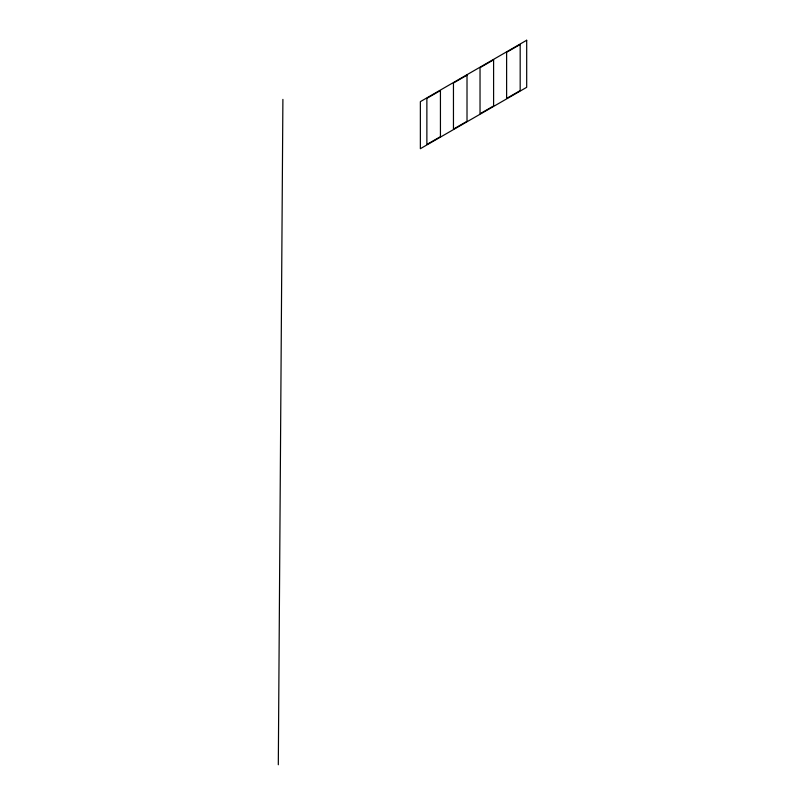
<?xml version="1.0" encoding="UTF-8"?>
<svg xmlns="http://www.w3.org/2000/svg" width="805" height="805" viewBox="0 0 805 805"><rect width="100%" height="100%" fill="white"/><g stroke="black" fill="none" stroke-linecap="round" stroke-linejoin="round"><path stroke-width="1.21" d="M278.309 764.75L282.897 99.397M526.691 40.25L420.361 101.641L420.361 148.704L526.691 87.312L526.691 40.25M440.436 90.522L426.871 98.351L426.871 144.477L440.436 136.649L440.436 90.522M467.011 75.177L453.457 83.006L453.457 129.132L467.011 121.293L467.011 75.177M493.596 59.822L480.032 67.66L480.032 113.777L493.596 105.948L493.596 59.822M520.181 44.476L506.617 52.305L506.617 98.431L520.181 90.603L520.181 44.476"/></g></svg>
